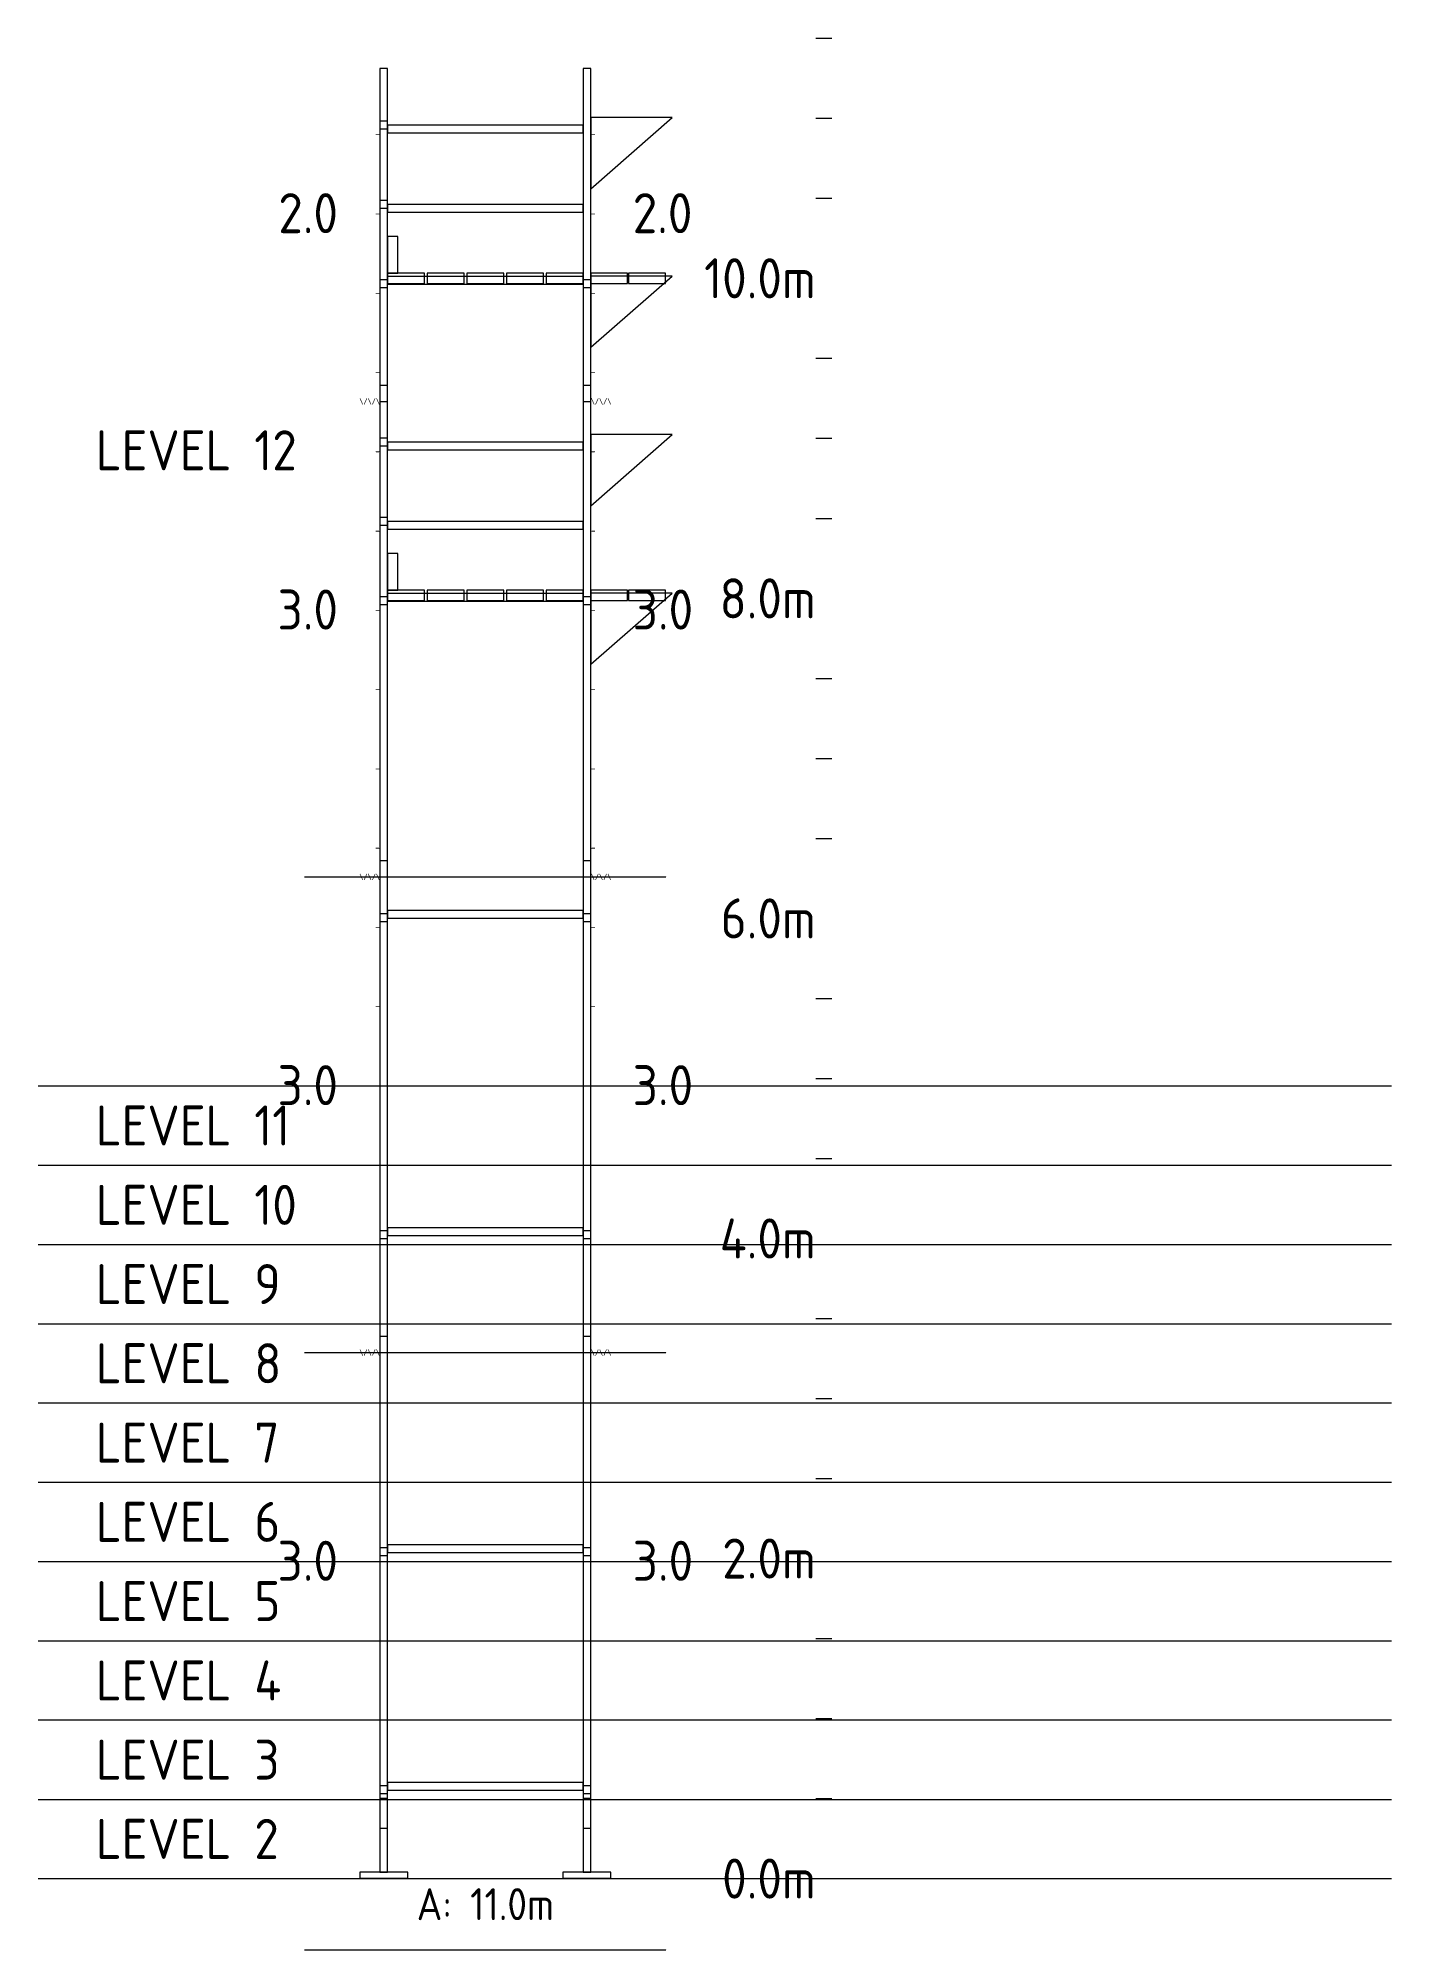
# Model space of a CAD drawing. Header units: millimetres. Extents: x -100 to 108163, y -1208 to 29908.
# Drawn here: x 60602 to 69062, y 17963 to 29908 of the extents above; entities that cross this region are included whole.
import ezdxf
from ezdxf.enums import TextEntityAlignment as Align

# ---------------------------------------------------------------- set-up
doc = ezdxf.new("R2010")
doc.units = ezdxf.units.MM
doc.linetypes.add('KwikScaf_DASHED', pattern=[3.75, 2.5, -1.25])
doc.linetypes.add('KwikScaf_Line', pattern=[1, 1, 0])
doc.layers.add('KwikScaf Matrix', color=7, linetype='CONTINUOUS')
doc.styles.add('KwikScaf ISO', font='isocp.shx')

msp = doc.modelspace()

# ---------------------------------------------------------------- linework, layer by layer
at = {"layer": 'KwikScaf Matrix', "color": 1, "linetype": 'KwikScaf_Line'}
for p, q in [((65462, 29908), (65562, 29908)), ((65462, 29408), (65562, 29408)), ((65462, 28908), (65562, 28908)), ((65462, 27908), (65562, 27908)), ((65462, 27408), (65562, 27408)), ((65462, 26908), (65562, 26908)), ((65462, 25908), (65562, 25908)), ((65462, 25408), (65562, 25408)), ((65462, 24908), (65562, 24908)), ((65462, 23908), (65562, 23908)), ((65462, 23408), (65562, 23408)), ((65462, 22908), (65562, 22908)), ((65462, 21908), (65562, 21908)), ((65462, 21408), (65562, 21408)), ((65462, 20908), (65562, 20908)), ((65462, 19908), (65562, 19908)), ((65462, 19408), (65562, 19408)), ((65462, 18908), (65562, 18908))]:
    msp.add_line(p, q, dxfattribs=at)
at = {"layer": 'KwikScaf Matrix', "color": 15, "linetype": 'KwikScaf_DASHED'}
for p, q in [((62267, 24667), (63258, 24667)), ((63258, 24667), (63537, 24667)), ((63537, 24667), (64528, 24667)), ((60602, 21875), (69062, 21875))]:
    msp.add_line(p, q, dxfattribs=at)
at = {"layer": 'KwikScaf Matrix', "color": 16, "linetype": 'KwikScaf_DASHED'}
for p, q in [((62267, 24667), (63258, 24667)), ((63258, 24667), (63537, 24667)), ((63537, 24667), (64528, 24667)), ((60602, 22371), (69062, 22371))]:
    msp.add_line(p, q, dxfattribs=at)
at = {"layer": 'KwikScaf Matrix', "color": 17, "linetype": 'KwikScaf_DASHED'}
for p, q in [((62267, 24667), (63258, 24667)), ((63258, 24667), (63537, 24667)), ((63537, 24667), (64528, 24667)), ((60602, 22866), (69062, 22866))]:
    msp.add_line(p, q, dxfattribs=at)
at = {"layer": 'KwikScaf Matrix', "color": 18, "linetype": 'KwikScaf_DASHED'}
for p, q in [((62267, 24667), (63258, 24667)), ((63258, 24667), (63537, 24667)), ((63537, 24667), (64528, 24667)), ((60602, 23361), (69062, 23361))]:
    msp.add_line(p, q, dxfattribs=at)
at = {"layer": 'KwikScaf Matrix', "color": 9, "linetype": 'KwikScaf_DASHED'}
for p, q in [((62267, 21695), (63258, 21695)), ((63258, 21695), (63537, 21695)), ((63537, 21695), (64528, 21695)), ((60602, 18903), (69062, 18903))]:
    msp.add_line(p, q, dxfattribs=at)
at = {"layer": 'KwikScaf Matrix', "color": 10, "linetype": 'KwikScaf_DASHED'}
for p, q in [((62267, 21695), (63258, 21695)), ((63258, 21695), (63537, 21695)), ((63537, 21695), (64528, 21695)), ((60602, 19399), (69062, 19399))]:
    msp.add_line(p, q, dxfattribs=at)
at = {"layer": 'KwikScaf Matrix', "color": 11, "linetype": 'KwikScaf_DASHED'}
for p, q in [((62267, 21695), (63258, 21695)), ((63258, 21695), (63537, 21695)), ((63537, 21695), (64528, 21695)), ((60602, 19894), (69062, 19894))]:
    msp.add_line(p, q, dxfattribs=at)
at = {"layer": 'KwikScaf Matrix', "color": 12, "linetype": 'KwikScaf_DASHED'}
for p, q in [((62267, 21695), (63258, 21695)), ((63258, 21695), (63537, 21695)), ((63537, 21695), (64528, 21695)), ((60602, 20389), (69062, 20389))]:
    msp.add_line(p, q, dxfattribs=at)
at = {"layer": 'KwikScaf Matrix', "color": 13, "linetype": 'KwikScaf_DASHED'}
for p, q in [((62267, 21695), (63258, 21695)), ((63258, 21695), (63537, 21695)), ((63537, 21695), (64528, 21695)), ((60602, 20885), (69062, 20885))]:
    msp.add_line(p, q, dxfattribs=at)
at = {"layer": 'KwikScaf Matrix', "color": 14, "linetype": 'KwikScaf_DASHED'}
for p, q in [((62267, 21695), (63258, 21695)), ((63258, 21695), (63537, 21695)), ((63537, 21695), (64528, 21695)), ((60602, 21380), (69062, 21380))]:
    msp.add_line(p, q, dxfattribs=at)
at = {"layer": 'KwikScaf Matrix', "color": 8, "linetype": 'KwikScaf_DASHED'}
for p, q in [((60602, 18408), (69062, 18408)), ((62267, 17963), (63258, 17963)), ((63258, 17963), (63537, 17963)), ((63537, 17963), (64528, 17963))]:
    msp.add_line(p, q, dxfattribs=at)

# ---------------------------------------------------------------- texts
at = {"layer": 'KwikScaf Matrix', "color": 7, "style": 'KwikScaf ISO'}
for s, height, p in [('-', 50, (62738, 29310)), ('  2.0  ', 250, (62762, 28815)), ('-', 50, (62738, 28815)), ('-', 50, (62738, 28319)), ('-', 50, (62738, 27824)), ('\\/\\/\\', 40, (62738, 27639)), ('-', 50, (62738, 27329)), ('-', 50, (62738, 26833)), ('  3.0  ', 250, (62762, 26338)), ('-', 50, (62738, 26338)), ('-', 50, (62738, 25843)), ('-', 50, (62738, 25347)), ('-', 50, (62738, 24852)), ('\\/\\/\\', 40, (62738, 24667)), ('-', 50, (62738, 24357)), ('-', 50, (62738, 23861)), ('  3.0  ', 250, (62762, 23366)), ('-', 50, (62738, 23366)), ('-', 50, (62738, 22871)), ('-', 50, (62738, 22375)), ('-', 50, (62738, 21880)), ('\\/\\/\\', 40, (62738, 21695)), ('-', 50, (62738, 21385)), ('-', 50, (62738, 20889)), ('  3.0  ', 250, (62762, 20394)), ('-', 50, (62738, 20394)), ('-', 50, (62738, 19899)), ('-', 50, (62738, 19403)), ('-', 50, (62738, 18908))]:
    msp.add_text(s, height=height, dxfattribs=at).set_placement(p, align=Align.MIDDLE_RIGHT)
for s, height, p in [('-', 50, (64056, 29310)), ('  2.0  ', 250, (64032, 28815)), ('-', 50, (64056, 28815)), ('-', 50, (64056, 28319)), ('-', 50, (64056, 27824)), ('\\/\\/\\', 40, (64056, 27639)), ('-', 50, (64056, 27329)), ('-', 50, (64056, 26833)), ('  3.0  ', 250, (64032, 26338)), ('-', 50, (64056, 26338)), ('-', 50, (64056, 25843)), ('-', 50, (64056, 25347)), ('-', 50, (64056, 24852)), ('\\/\\/\\', 40, (64056, 24667)), ('-', 50, (64056, 24357)), ('-', 50, (64056, 23861)), ('  3.0  ', 250, (64032, 23366)), ('-', 50, (64056, 23366)), ('-', 50, (64056, 22871)), ('-', 50, (64056, 22375)), ('-', 50, (64056, 21880)), ('\\/\\/\\', 40, (64056, 21695)), ('-', 50, (64056, 21385)), ('-', 50, (64056, 20889)), ('  3.0  ', 250, (64032, 20394)), ('-', 50, (64056, 20394)), ('-', 50, (64056, 19899)), ('-', 50, (64056, 19403)), ('-', 50, (64056, 18908))]:
    msp.add_text(s, height=height, dxfattribs=at).set_placement(p, align=Align.MIDDLE_LEFT)
at = {"layer": 'KwikScaf Matrix', "color": 2, "style": 'KwikScaf ISO'}
for s, p in [('10.0m', (65462, 28408)), ('8.0m', (65462, 26408)), ('6.0m', (65462, 24408)), ('4.0m', (65462, 22408)), ('2.0m', (65462, 20408)), ('0.0m', (65462, 18408))]:
    msp.add_text(s, height=250, dxfattribs=at).set_placement(p, align=Align.MIDDLE_RIGHT)
at = {"layer": 'KwikScaf Matrix', "color": 3, "style": 'KwikScaf ISO'}
for s, p in [('LEVEL 12', (60962, 27333)), ('LEVEL 11', (60962, 23114)), ('LEVEL 10', (60962, 22618)), ('LEVEL 9', (60962, 22123)), ('LEVEL 8', (60962, 21628)), ('LEVEL 7', (60962, 21132)), ('LEVEL 6', (60962, 20637)), ('LEVEL 5', (60962, 20142)), ('LEVEL 4', (60962, 19646)), ('LEVEL 3', (60962, 19151)), ('LEVEL 2', (60962, 18656))]:
    msp.add_text(s, height=250, dxfattribs=at).set_placement(p, align=Align.MIDDLE_LEFT)
at = {"layer": 'KwikScaf Matrix', "color": 230, "style": 'KwikScaf ISO'}
msp.add_text('A: 11.0m', height=200, dxfattribs=at).set_placement((63397, 18248), align=Align.MIDDLE)

# ---------------------------------------------------------------- meshes
at = {"layer": 'KwikScaf Matrix', "color": 180}
mesh = msp.add_polymesh((2, 2), dxfattribs=at)
for k, corner in enumerate([(62786, 27639), (62786, 29720), (62738, 27639), (62738, 29720)]):
    mesh.set_mesh_vertex(divmod(k, 2), corner)
mesh = msp.add_polymesh((2, 2), dxfattribs=at)
for k, corner in enumerate([(64056, 27639), (64056, 29720), (64008, 27639), (64008, 29720)]):
    mesh.set_mesh_vertex(divmod(k, 2), corner)
at = {"layer": 'KwikScaf Matrix', "color": 70}
mesh = msp.add_polymesh((2, 2), dxfattribs=at)
for k, corner in enumerate([(62738, 29342), (62786, 29342), (62738, 29390), (62786, 29390)]):
    mesh.set_mesh_vertex(divmod(k, 2), corner)
at = {"layer": 'KwikScaf Matrix', "color": 210}
mesh = msp.add_polymesh((2, 2), dxfattribs=at)
for k, corner in enumerate([(64056, 28968), (64056, 28968), (64056, 29413), (64564, 29413)]):
    mesh.set_mesh_vertex(divmod(k, 2), corner)
at = {"layer": 'KwikScaf Matrix', "color": 70}
mesh = msp.add_polymesh((2, 2), dxfattribs=at)
for k, corner in enumerate([(62786, 29317), (64008, 29317), (62786, 29365), (64008, 29365)]):
    mesh.set_mesh_vertex(divmod(k, 2), corner)
at = {"layer": 'KwikScaf Matrix', "color": 80}
mesh = msp.add_polymesh((2, 2), dxfattribs=at)
for k, corner in enumerate([(62738, 28847), (62786, 28847), (62738, 28895), (62786, 28895)]):
    mesh.set_mesh_vertex(divmod(k, 2), corner)
mesh = msp.add_polymesh((2, 2), dxfattribs=at)
for k, corner in enumerate([(62786, 28822), (64008, 28822), (62786, 28870), (64008, 28870)]):
    mesh.set_mesh_vertex(divmod(k, 2), corner)
at = {"layer": 'KwikScaf Matrix', "color": 90}
mesh = msp.add_polymesh((2, 2), dxfattribs=at)
for k, corner in enumerate([(62850, 28440), (62850, 28670), (62786, 28440), (62786, 28670)]):
    mesh.set_mesh_vertex(divmod(k, 2), corner)
at = {"layer": 'KwikScaf Matrix', "color": 20}
mesh = msp.add_polymesh((2, 2), dxfattribs=at)
for k, corner in enumerate([(62786, 28376), (63016, 28376), (62786, 28440), (63016, 28440)]):
    mesh.set_mesh_vertex(divmod(k, 2), corner)
mesh = msp.add_polymesh((2, 2), dxfattribs=at)
for k, corner in enumerate([(63034, 28376), (63264, 28376), (63034, 28440), (63264, 28440)]):
    mesh.set_mesh_vertex(divmod(k, 2), corner)
mesh = msp.add_polymesh((2, 2), dxfattribs=at)
for k, corner in enumerate([(63282, 28376), (63512, 28376), (63282, 28440), (63512, 28440)]):
    mesh.set_mesh_vertex(divmod(k, 2), corner)
mesh = msp.add_polymesh((2, 2), dxfattribs=at)
for k, corner in enumerate([(63530, 28376), (63760, 28376), (63530, 28440), (63760, 28440)]):
    mesh.set_mesh_vertex(divmod(k, 2), corner)
mesh = msp.add_polymesh((2, 2), dxfattribs=at)
for k, corner in enumerate([(63778, 28376), (64008, 28376), (63778, 28440), (64008, 28440)]):
    mesh.set_mesh_vertex(divmod(k, 2), corner)
mesh = msp.add_polymesh((2, 2), dxfattribs=at)
for k, corner in enumerate([(64056, 28376), (64286, 28376), (64056, 28440), (64286, 28440)]):
    mesh.set_mesh_vertex(divmod(k, 2), corner)
mesh = msp.add_polymesh((2, 2), dxfattribs=at)
for k, corner in enumerate([(64292, 28376), (64522, 28376), (64292, 28440), (64522, 28440)]):
    mesh.set_mesh_vertex(divmod(k, 2), corner)
at = {"layer": 'KwikScaf Matrix', "color": 40}
mesh = msp.add_polymesh((2, 2), dxfattribs=at)
for k, corner in enumerate([(62738, 28351), (62786, 28351), (62738, 28399), (62786, 28399)]):
    mesh.set_mesh_vertex(divmod(k, 2), corner)
at = {"layer": 'KwikScaf Matrix', "color": 50}
mesh = msp.add_polymesh((2, 2), dxfattribs=at)
for k, corner in enumerate([(62786, 28371), (64008, 28371), (62786, 28419), (64008, 28419)]):
    mesh.set_mesh_vertex(divmod(k, 2), corner)
at = {"layer": 'KwikScaf Matrix', "color": 40}
mesh = msp.add_polymesh((2, 2), dxfattribs=at)
for k, corner in enumerate([(64008, 28351), (64056, 28351), (64008, 28399), (64056, 28399)]):
    mesh.set_mesh_vertex(divmod(k, 2), corner)
at = {"layer": 'KwikScaf Matrix', "color": 210}
mesh = msp.add_polymesh((2, 2), dxfattribs=at)
for k, corner in enumerate([(64056, 27977), (64056, 27977), (64056, 28422), (64564, 28422)]):
    mesh.set_mesh_vertex(divmod(k, 2), corner)
at = {"layer": 'KwikScaf Matrix', "color": 180}
mesh = msp.add_polymesh((2, 2), dxfattribs=at)
for k, corner in enumerate([(62786, 24667), (62786, 27739), (62738, 24667), (62738, 27739)]):
    mesh.set_mesh_vertex(divmod(k, 2), corner)
mesh = msp.add_polymesh((2, 2), dxfattribs=at)
for k, corner in enumerate([(64056, 24667), (64056, 27739), (64008, 24667), (64008, 27739)]):
    mesh.set_mesh_vertex(divmod(k, 2), corner)
at = {"layer": 'KwikScaf Matrix', "color": 70}
mesh = msp.add_polymesh((2, 2), dxfattribs=at)
for k, corner in enumerate([(62738, 27361), (62786, 27361), (62738, 27409), (62786, 27409)]):
    mesh.set_mesh_vertex(divmod(k, 2), corner)
mesh = msp.add_polymesh((2, 2), dxfattribs=at)
for k, corner in enumerate([(62786, 27336), (64008, 27336), (62786, 27384), (64008, 27384)]):
    mesh.set_mesh_vertex(divmod(k, 2), corner)
at = {"layer": 'KwikScaf Matrix', "color": 210}
mesh = msp.add_polymesh((2, 2), dxfattribs=at)
for k, corner in enumerate([(64056, 26987), (64056, 26987), (64056, 27432), (64564, 27432)]):
    mesh.set_mesh_vertex(divmod(k, 2), corner)
at = {"layer": 'KwikScaf Matrix', "color": 80}
mesh = msp.add_polymesh((2, 2), dxfattribs=at)
for k, corner in enumerate([(62738, 26865), (62786, 26865), (62738, 26913), (62786, 26913)]):
    mesh.set_mesh_vertex(divmod(k, 2), corner)
mesh = msp.add_polymesh((2, 2), dxfattribs=at)
for k, corner in enumerate([(62786, 26840), (64008, 26840), (62786, 26888), (64008, 26888)]):
    mesh.set_mesh_vertex(divmod(k, 2), corner)
at = {"layer": 'KwikScaf Matrix', "color": 90}
mesh = msp.add_polymesh((2, 2), dxfattribs=at)
for k, corner in enumerate([(62850, 26459), (62850, 26689), (62786, 26459), (62786, 26689)]):
    mesh.set_mesh_vertex(divmod(k, 2), corner)
at = {"layer": 'KwikScaf Matrix', "color": 40}
mesh = msp.add_polymesh((2, 2), dxfattribs=at)
for k, corner in enumerate([(62738, 26370), (62786, 26370), (62738, 26418), (62786, 26418)]):
    mesh.set_mesh_vertex(divmod(k, 2), corner)
at = {"layer": 'KwikScaf Matrix', "color": 20}
mesh = msp.add_polymesh((2, 2), dxfattribs=at)
for k, corner in enumerate([(62786, 26395), (63016, 26395), (62786, 26459), (63016, 26459)]):
    mesh.set_mesh_vertex(divmod(k, 2), corner)
at = {"layer": 'KwikScaf Matrix', "color": 50}
mesh = msp.add_polymesh((2, 2), dxfattribs=at)
for k, corner in enumerate([(62786, 26390), (64008, 26390), (62786, 26438), (64008, 26438)]):
    mesh.set_mesh_vertex(divmod(k, 2), corner)
at = {"layer": 'KwikScaf Matrix', "color": 20}
mesh = msp.add_polymesh((2, 2), dxfattribs=at)
for k, corner in enumerate([(63034, 26395), (63264, 26395), (63034, 26459), (63264, 26459)]):
    mesh.set_mesh_vertex(divmod(k, 2), corner)
mesh = msp.add_polymesh((2, 2), dxfattribs=at)
for k, corner in enumerate([(63282, 26395), (63512, 26395), (63282, 26459), (63512, 26459)]):
    mesh.set_mesh_vertex(divmod(k, 2), corner)
mesh = msp.add_polymesh((2, 2), dxfattribs=at)
for k, corner in enumerate([(63530, 26395), (63760, 26395), (63530, 26459), (63760, 26459)]):
    mesh.set_mesh_vertex(divmod(k, 2), corner)
mesh = msp.add_polymesh((2, 2), dxfattribs=at)
for k, corner in enumerate([(63778, 26395), (64008, 26395), (63778, 26459), (64008, 26459)]):
    mesh.set_mesh_vertex(divmod(k, 2), corner)
at = {"layer": 'KwikScaf Matrix', "color": 40}
mesh = msp.add_polymesh((2, 2), dxfattribs=at)
for k, corner in enumerate([(64008, 26370), (64056, 26370), (64008, 26418), (64056, 26418)]):
    mesh.set_mesh_vertex(divmod(k, 2), corner)
at = {"layer": 'KwikScaf Matrix', "color": 20}
mesh = msp.add_polymesh((2, 2), dxfattribs=at)
for k, corner in enumerate([(64056, 26395), (64286, 26395), (64056, 26459), (64286, 26459)]):
    mesh.set_mesh_vertex(divmod(k, 2), corner)
at = {"layer": 'KwikScaf Matrix', "color": 210}
mesh = msp.add_polymesh((2, 2), dxfattribs=at)
for k, corner in enumerate([(64056, 25996), (64056, 25996), (64056, 26441), (64564, 26441)]):
    mesh.set_mesh_vertex(divmod(k, 2), corner)
at = {"layer": 'KwikScaf Matrix', "color": 20}
mesh = msp.add_polymesh((2, 2), dxfattribs=at)
for k, corner in enumerate([(64292, 26395), (64522, 26395), (64292, 26459), (64522, 26459)]):
    mesh.set_mesh_vertex(divmod(k, 2), corner)
at = {"layer": 'KwikScaf Matrix', "color": 180}
mesh = msp.add_polymesh((2, 2), dxfattribs=at)
for k, corner in enumerate([(62786, 21695), (62786, 24767), (62738, 21695), (62738, 24767)]):
    mesh.set_mesh_vertex(divmod(k, 2), corner)
mesh = msp.add_polymesh((2, 2), dxfattribs=at)
for k, corner in enumerate([(64056, 21695), (64056, 24767), (64008, 21695), (64008, 24767)]):
    mesh.set_mesh_vertex(divmod(k, 2), corner)
at = {"layer": 'KwikScaf Matrix', "color": 40}
mesh = msp.add_polymesh((2, 2), dxfattribs=at)
for k, corner in enumerate([(62738, 24389), (62786, 24389), (62738, 24437), (62786, 24437)]):
    mesh.set_mesh_vertex(divmod(k, 2), corner)
at = {"layer": 'KwikScaf Matrix', "color": 50}
mesh = msp.add_polymesh((2, 2), dxfattribs=at)
for k, corner in enumerate([(62786, 24409), (64008, 24409), (62786, 24457), (64008, 24457)]):
    mesh.set_mesh_vertex(divmod(k, 2), corner)
at = {"layer": 'KwikScaf Matrix', "color": 40}
mesh = msp.add_polymesh((2, 2), dxfattribs=at)
for k, corner in enumerate([(64008, 24389), (64056, 24389), (64008, 24437), (64056, 24437)]):
    mesh.set_mesh_vertex(divmod(k, 2), corner)
at = {"layer": 'KwikScaf Matrix', "color": 50}
mesh = msp.add_polymesh((2, 2), dxfattribs=at)
for k, corner in enumerate([(62786, 22427), (64008, 22427), (62786, 22475), (64008, 22475)]):
    mesh.set_mesh_vertex(divmod(k, 2), corner)
at = {"layer": 'KwikScaf Matrix', "color": 40}
mesh = msp.add_polymesh((2, 2), dxfattribs=at)
for k, corner in enumerate([(62738, 22407), (62786, 22407), (62738, 22455), (62786, 22455)]):
    mesh.set_mesh_vertex(divmod(k, 2), corner)
mesh = msp.add_polymesh((2, 2), dxfattribs=at)
for k, corner in enumerate([(64008, 22407), (64056, 22407), (64008, 22455), (64056, 22455)]):
    mesh.set_mesh_vertex(divmod(k, 2), corner)
at = {"layer": 'KwikScaf Matrix', "color": 180}
mesh = msp.add_polymesh((2, 2), dxfattribs=at)
for k, corner in enumerate([(62786, 18723), (62786, 21795), (62738, 18723), (62738, 21795)]):
    mesh.set_mesh_vertex(divmod(k, 2), corner)
mesh = msp.add_polymesh((2, 2), dxfattribs=at)
for k, corner in enumerate([(64056, 18723), (64056, 21795), (64008, 18723), (64008, 21795)]):
    mesh.set_mesh_vertex(divmod(k, 2), corner)
at = {"layer": 'KwikScaf Matrix', "color": 40}
mesh = msp.add_polymesh((2, 2), dxfattribs=at)
for k, corner in enumerate([(62738, 20426), (62786, 20426), (62738, 20474), (62786, 20474)]):
    mesh.set_mesh_vertex(divmod(k, 2), corner)
at = {"layer": 'KwikScaf Matrix', "color": 50}
mesh = msp.add_polymesh((2, 2), dxfattribs=at)
for k, corner in enumerate([(62786, 20446), (64008, 20446), (62786, 20494), (64008, 20494)]):
    mesh.set_mesh_vertex(divmod(k, 2), corner)
at = {"layer": 'KwikScaf Matrix', "color": 40}
mesh = msp.add_polymesh((2, 2), dxfattribs=at)
for k, corner in enumerate([(64008, 20426), (64056, 20426), (64008, 20474), (64056, 20474)]):
    mesh.set_mesh_vertex(divmod(k, 2), corner)
at = {"layer": 'KwikScaf Matrix', "color": 50}
mesh = msp.add_polymesh((2, 2), dxfattribs=at)
for k, corner in enumerate([(62786, 18960), (64008, 18960), (62786, 19008), (64008, 19008)]):
    mesh.set_mesh_vertex(divmod(k, 2), corner)
at = {"layer": 'KwikScaf Matrix', "color": 40}
mesh = msp.add_polymesh((2, 2), dxfattribs=at)
for k, corner in enumerate([(62738, 18940), (62786, 18940), (62738, 18988), (62786, 18988)]):
    mesh.set_mesh_vertex(divmod(k, 2), corner)
at = {"layer": 'KwikScaf Matrix', "color": 190}
mesh = msp.add_polymesh((2, 2), dxfattribs=at)
for k, corner in enumerate([(62786, 18448), (62786, 18908), (62738, 18448), (62738, 18908)]):
    mesh.set_mesh_vertex(divmod(k, 2), corner)
at = {"layer": 'KwikScaf Matrix', "color": 40}
mesh = msp.add_polymesh((2, 2), dxfattribs=at)
for k, corner in enumerate([(64008, 18940), (64056, 18940), (64008, 18988), (64056, 18988)]):
    mesh.set_mesh_vertex(divmod(k, 2), corner)
at = {"layer": 'KwikScaf Matrix', "color": 190}
mesh = msp.add_polymesh((2, 2), dxfattribs=at)
for k, corner in enumerate([(64056, 18448), (64056, 18908), (64008, 18448), (64008, 18908)]):
    mesh.set_mesh_vertex(divmod(k, 2), corner)
at = {"layer": 'KwikScaf Matrix', "color": 200}
mesh = msp.add_polymesh((2, 2), dxfattribs=at)
for k, corner in enumerate([(62612, 18410), (62912, 18410), (62612, 18448), (62912, 18448)]):
    mesh.set_mesh_vertex(divmod(k, 2), corner)
mesh = msp.add_polymesh((2, 2), dxfattribs=at)
for k, corner in enumerate([(63882, 18410), (64182, 18410), (63882, 18448), (64182, 18448)]):
    mesh.set_mesh_vertex(divmod(k, 2), corner)

doc.saveas('drawing.dxf')
